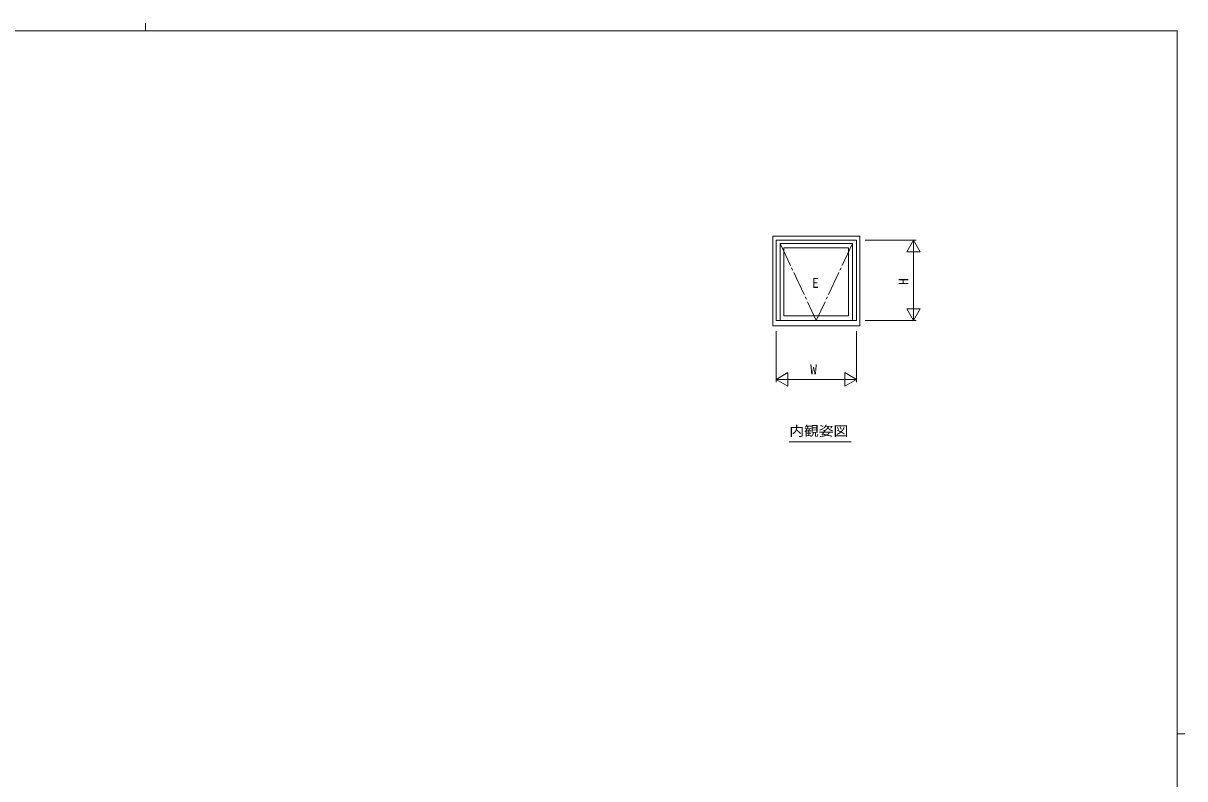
# Model space of a CAD drawing. Units: millimetres on the paper. Extents: x -420 to 373, y -297 to 267.
# Drawn here: x -78.3 to 355.1, y -14.9 to 267.2 of the extents above; entities that cross this region are included whole.
import ezdxf
from ezdxf.enums import TextEntityAlignment as Align

# ---------------------------------------------------------------- set-up
doc = ezdxf.new("R2010")
doc.units = ezdxf.units.MM
doc.linetypes.add('CHAIN2', pattern=[12, 9, -1, 1, -1])
for name, color, linetype, lineweight in [('0-1_YKK_ZWAK', 7, 'Continuous', 9), ('0-3_YKK_12', 2, 'Continuous', 9), ('0-4_YKK_D', 6, 'Continuous', 9), ('0-5_YKK_A1', 4, 'Continuous', 9)]:
    doc.layers.add(name, color=color, linetype=linetype, lineweight=lineweight)
doc.layers.add('0-2_USER1', color=3, linetype='Continuous')
doc.styles.add('ＭＳ ゴシック', font='')
doc.styles.get('ＭＳ ゴシック').set_extended_font_data('MS Gothic')

msp = doc.modelspace()

# ---------------------------------------------------------------- linework, layer by layer
at = {"layer": '0-1_YKK_ZWAK'}
for p, q in [((352.3, 264.4), (-417.7, 264.4)), ((-32.686, 267.2), (-32.686, 264.4)), ((352.3, 264.4), (352.3, -260.6)), ((352.3, 1.9), (355.1, 1.9))]:
    msp.add_line(p, q, dxfattribs=at)
at = {"layer": '0-3_YKK_12'}
msp.add_line((207.537, 110.845), (230.577, 110.845), dxfattribs=at)
at = {"layer": '0-4_YKK_D'}
for p, q in [((235.859, 186.232), (254.859, 186.232)), ((253.859, 186.232), (251.359, 181.902)), ((253.859, 186.232), (256.359, 181.902)), ((253.859, 186.232), (253.859, 177.572)), ((251.359, 181.902), (256.359, 181.902)), ((253.859, 181.232), (253.859, 161.232)), ((253.859, 156.232), (253.859, 164.892)), ((253.859, 156.232), (251.359, 160.562)), ((256.359, 160.562), (251.359, 160.562)), ((253.859, 156.232), (256.359, 160.562)), ((235.859, 156.232), (254.859, 156.232)), ((202.609, 152.232), (202.609, 133.232)), ((232.609, 152.232), (232.609, 133.232)), ((202.609, 134.232), (206.939, 136.732)), ((206.939, 131.732), (206.939, 136.732)), ((232.609, 134.232), (228.279, 136.732)), ((228.279, 136.732), (228.279, 131.732)), ((202.609, 134.232), (206.939, 131.732)), ((202.609, 134.232), (211.269, 134.232)), ((207.609, 134.232), (227.609, 134.232)), ((232.609, 134.232), (223.949, 134.232)), ((232.609, 134.232), (228.279, 131.732))]:
    msp.add_line(p, q, dxfattribs=at)
at = {"layer": '0-5_YKK_A1'}
for p, q in [((201.359, 187.732), (233.859, 187.732)), ((201.359, 154.232), (201.359, 187.732)), ((202.609, 186.232), (232.609, 186.232)), ((202.609, 156.232), (202.609, 186.232)), ((204.109, 184.932), (231.109, 184.932)), ((204.109, 156.232), (204.109, 184.932)), ((205.559, 183.332), (229.659, 183.332)), ((205.559, 157.982), (205.559, 183.332)), ((229.659, 157.982), (229.659, 183.332)), ((231.109, 156.232), (231.109, 184.932)), ((232.609, 156.232), (232.609, 186.232)), ((202.609, 156.232), (232.609, 156.232)), ((205.559, 157.982), (229.659, 157.982))]:
    msp.add_line(p, q, dxfattribs=at)
at = {"layer": '0-5_YKK_A1', "linetype": 'CHAIN2'}
for p in [(204.109, 184.932), (231.109, 184.932)]:
    msp.add_line(p, (217.609, 156.232), dxfattribs=at)
at = {"layer": '0-5_YKK_A1'}
msp.add_lwpolyline([(201.359, 154.232), (233.859, 154.232), (233.859, 187.732)], dxfattribs=at)

# ---------------------------------------------------------------- texts
at = {"layer": '0-2_USER1', "style": 'ＭＳ ゴシック', "width": 1.1}
msp.add_text('内観姿図', height=3.666, dxfattribs=at).set_placement((207.537, 112.045), align=Align.BOTTOM_LEFT)
at = {"layer": '0-4_YKK_D', "color": 3, "style": 'ＭＳ ゴシック'}
msp.add_text('H', height=3.666, rotation=90, dxfattribs=at).set_placement((253.059, 169.507), align=Align.BOTTOM_LEFT)
msp.add_text('W', height=3.666, dxfattribs=at).set_placement((215.34, 135.032), align=Align.BOTTOM_LEFT)
at = {"layer": '0-5_YKK_A1', "color": 3, "style": 'ＭＳ ゴシック'}
msp.add_text('E', height=3.666, dxfattribs=at).set_placement((216.035, 167.288), align=Align.BOTTOM_LEFT)

doc.saveas('drawing.dxf')
